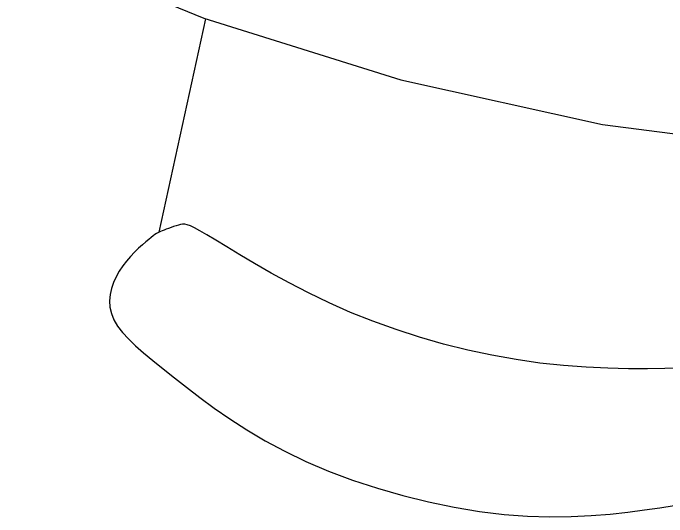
# Model space of a CAD drawing. Header units: metres. Extents: x 244.4 to 340.3, y -4.1 to 64.3.
# Drawn here: x 262.2606 to 262.675, y 59.5946 to 59.9142 of the extents above; entities that cross this region are included whole.
import ezdxf

# ---------------------------------------------------------------- set-up
doc = ezdxf.new("R2010")
doc.units = ezdxf.units.M
doc.layers.add('Edges', color=7, linetype='Continuous')

msp = doc.modelspace()

# ---------------------------------------------------------------- linework, layer by layer
msp.add_lwpolyline([(262.6832, 59.6889), (262.67358, 59.68869), (262.66264, 59.68856), (262.65058, 59.6886), (262.63756, 59.6889), (262.62376, 59.68954), (262.60935, 59.69061), (262.5945, 59.6922), (262.57937, 59.69438), (262.56408, 59.69714), (262.54873, 59.70045), (262.53341, 59.70429), (262.51823, 59.70862), (262.50328, 59.71343), (262.48866, 59.71869), (262.47447, 59.72436), (262.46082, 59.73041), (262.4478, 59.73669), (262.43552, 59.74303), (262.4241, 59.74928), (262.41363, 59.75528), (262.40423, 59.76086), (262.396, 59.76585), (262.38905, 59.7701), (262.38343, 59.77349), (262.37901, 59.77607), (262.37559, 59.77793), (262.37297, 59.77919), (262.37098, 59.77993), (262.36941, 59.78025), (262.36807, 59.78026), (262.36678, 59.78005), (262.36537, 59.7797), (262.36386, 59.77926), (262.36229, 59.77874), (262.3607, 59.77818), (262.35914, 59.7776), (262.35764, 59.77702), (262.35626, 59.77648), (262.35504, 59.77599), (262.35401, 59.77557), (262.35311, 59.77518), (262.35227, 59.77477), (262.35143, 59.77429), (262.35051, 59.77369), (262.34944, 59.77291), (262.34816, 59.77192), (262.34659, 59.77064), (262.34469, 59.76906), (262.34251, 59.76717), (262.34013, 59.76499), (262.33762, 59.76254), (262.33506, 59.75984), (262.33254, 59.75692), (262.33011, 59.75378), (262.32786, 59.75046), (262.32587, 59.74696), (262.32421, 59.74331), (262.32292, 59.73955), (262.32208, 59.73568), (262.32175, 59.73174), (262.32199, 59.72775), (262.32287, 59.72373), (262.32445, 59.7197), (262.32678, 59.71569), (262.32984, 59.71163), (262.33364, 59.70748), (262.33813, 59.70315), (262.34332, 59.69859), (262.34917, 59.69375), (262.35568, 59.68854), (262.36281, 59.68292), (262.37057, 59.67684), (262.37898, 59.67039), (262.38811, 59.66367), (262.39801, 59.65679), (262.40871, 59.64986), (262.42027, 59.64297), (262.43274, 59.63625), (262.44616, 59.62979), (262.46056, 59.62369), (262.47574, 59.61801), (262.49152, 59.61283), (262.50766, 59.60818), (262.52397, 59.60413), (262.54022, 59.60074), (262.55621, 59.59805), (262.57173, 59.59614), (262.58659, 59.59502), (262.60075, 59.59461), (262.6142, 59.5948), (262.62694, 59.59545), (262.63894, 59.59647), (262.65021, 59.59772), (262.66072, 59.5991), (262.67048, 59.60048), (262.67947, 59.60178)])
at = {"layer": 'Edges'}
for p, q in [((262.26059, 59.96073), (262.38153, 59.91089)), ((262.38263, 59.91054), (262.35287, 59.77512)), ((262.38153, 59.91089), (262.50633, 59.87173)), ((262.50633, 59.87173), (262.63406, 59.84354)), ((262.63406, 59.84354), (262.76376, 59.82655))]:
    msp.add_line(p, q, dxfattribs=at)

doc.saveas('drawing.dxf')
